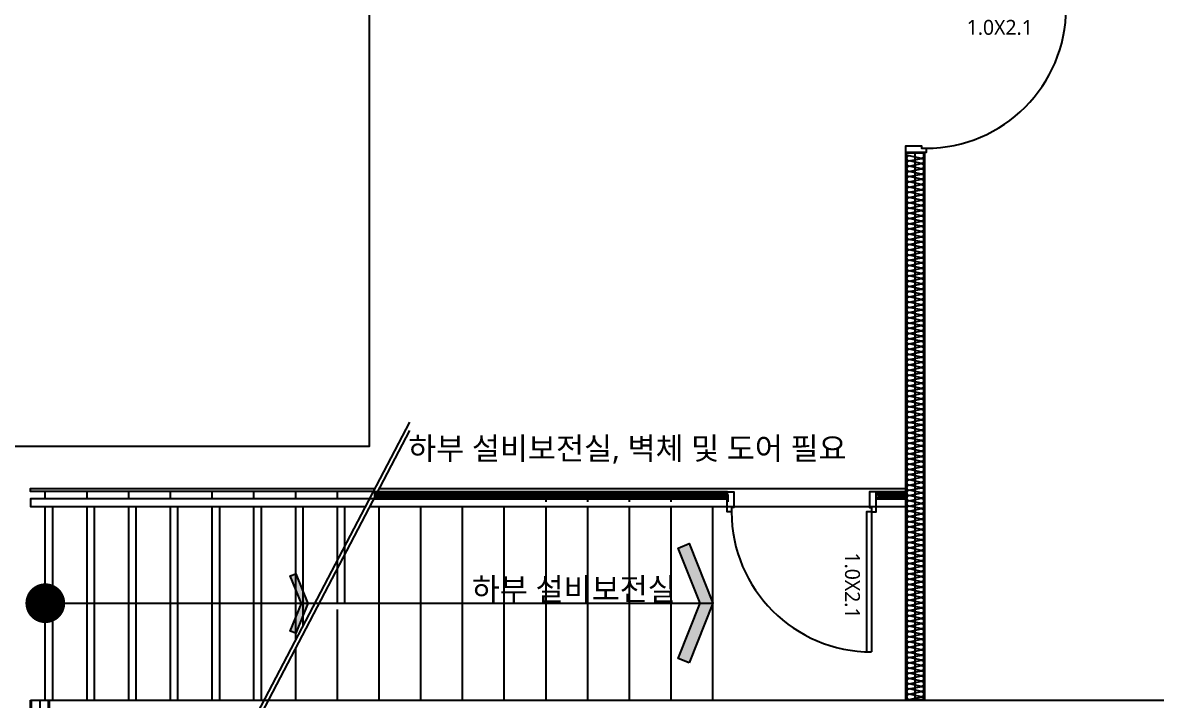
# Model space of a CAD drawing. Header units: millimetres. Extents: x 9 to 147, y 4 to 115.
# Drawn here: x 85.15 to 92.76, y 56.32 to 60.87 of the extents above; entities that cross this region are included whole.
import ezdxf
from ezdxf.enums import TextEntityAlignment as Align

# ---------------------------------------------------------------- set-up
doc = ezdxf.new("R2010")
doc.units = ezdxf.units.MM
doc.header["$LTSCALE"] = 200
doc.linetypes.add('XR-PLAN$0$CEN-GAUN', pattern=[32.2, 30, -1, 0.2, -1])
doc.layers.get('DEFPOINTS').update_dxf_attribs({"color": 137})
for name, color, linetype in [('SYM', 252, 'Continuous'), ('XR-PLAN$0$AA-SSXM-STRS', 252, 'Continuous'), ('XR-PLAN$0$AA-SSXS-NONO', 252, 'Continuous'), ('XR-PLAN$0$AS-CORE-SSXM', 252, 'Continuous'), ('XR-PLAN$0$CEN', 252, 'XR-PLAN$0$CEN-GAUN'), ('XR-PLAN$0$DOOR', 252, 'Continuous'), ('XR-PLAN$0$DOOR-OPEN', 252, 'Continuous'), ('XR-PLAN$0$ELE-4', 252, 'Continuous'), ('XR-PLAN$0$ELE-6', 252, 'Continuous'), ('XR-PLAN$0$ELE-7', 252, 'Continuous'), ('XR-PLAN$0$HAT-INS', 252, 'Continuous'), ('XR-PLAN$0$Panel', 252, 'Continuous')]:
    doc.layers.add(name, color=color, linetype=linetype)
doc.layers.add('XR-PLAN$0$TXT-1', color=137, linetype='Continuous', plot=False)
doc.styles.add('XR-PLAN$0$스타일1', font='MALGUN_0.TTF')

# ---------------------------------------------------------------- blocks, each defined once
blk = doc.blocks.new('arrowx')
at = {"layer": 'SYM'}
blk.add_lwpolyline([(-0.2, -0.5), (-0.2928, -0.4629), (-0.1077, 0), (-0.2928, 0.4629), (-0.2, 0.5), (0, 0)], close=True, dxfattribs=at)
for points in [[(-0.2, 0.5), (-0.2928, 0.4629), (0, 0), (-0.1077, 0)], [(0, 0), (-0.1077, 0), (-0.2, -0.5), (-0.2928, -0.4629)]]:
    blk.add_solid(points, dxfattribs=at)
blk = doc.blocks.new('*U106')
at = {"layer": 'XR-PLAN$0$HAT-INS'}
for points in [[(-8821.975315, 0, -0.4142135624), (-8836.975315, 15), (-8821.975315, 85, 1), (-8851.975315, 85), (-8836.975315, 15, -0.4142135624), (-8851.975315, 0, 0.4142135624)], [(-8791.975315, 0, -0.4142135624), (-8806.975315, 15), (-8791.975315, 85, 1), (-8821.975315, 85), (-8806.975315, 15, -0.4142135624), (-8821.975315, 0, 0.4142135624)], [(-8761.975315, 0, -0.4142135624), (-8776.975315, 15), (-8761.975315, 85, 1), (-8791.975315, 85), (-8776.975315, 15, -0.4142135624), (-8791.975315, 0, 0.4142135624)], [(-8731.975315, 0, -0.4142135624), (-8746.975315, 15), (-8731.975315, 85, 1), (-8761.975315, 85), (-8746.975315, 15, -0.4142135624), (-8761.975315, 0, 0.4142135624)], [(-8701.975315, 0, -0.4142135624), (-8716.975315, 15), (-8701.975315, 85, 1), (-8731.975315, 85), (-8716.975315, 15, -0.4142135624), (-8731.975315, 0, 0.4142135624)], [(-8671.975315, 0, -0.4142135624), (-8686.975315, 15), (-8671.975315, 85, 1), (-8701.975315, 85), (-8686.975315, 15, -0.4142135624), (-8701.975315, 0, 0.4142135624)], [(-8641.975315, 0, -0.4142135624), (-8656.975315, 15), (-8641.975315, 85, 1), (-8671.975315, 85), (-8656.975315, 15, -0.4142135624), (-8671.975315, 0, 0.4142135624)], [(-8611.975315, 0, -0.4142135624), (-8626.975315, 15), (-8611.975315, 85, 1), (-8641.975315, 85), (-8626.975315, 15, -0.4142135624), (-8641.975315, 0, 0.4142135624)], [(-8581.975315, 0, -0.4142135624), (-8596.975315, 15), (-8581.975315, 85, 1), (-8611.975315, 85), (-8596.975315, 15, -0.4142135624), (-8611.975315, 0, 0.4142135624)], [(-8551.975315, 0, -0.4142135624), (-8566.975315, 15), (-8551.975315, 85, 1), (-8581.975315, 85), (-8566.975315, 15, -0.4142135624), (-8581.975315, 0, 0.4142135624)], [(-8521.975315, 0, -0.4142135624), (-8536.975315, 15), (-8521.975315, 85, 1), (-8551.975315, 85), (-8536.975315, 15, -0.4142135624), (-8551.975315, 0, 0.4142135624)], [(-8491.975315, 0, -0.4142135624), (-8506.975315, 15), (-8491.975315, 85, 1), (-8521.975315, 85), (-8506.975315, 15, -0.4142135624), (-8521.975315, 0, 0.4142135624)], [(-8461.975315, 0, -0.4142135624), (-8476.975315, 15), (-8461.975315, 85, 1), (-8491.975315, 85), (-8476.975315, 15, -0.4142135624), (-8491.975315, 0, 0.4142135624)], [(-8431.975315, 0, -0.4142135624), (-8446.975315, 15), (-8431.975315, 85, 1), (-8461.975315, 85), (-8446.975315, 15, -0.4142135624), (-8461.975315, 0, 0.4142135624)], [(-8401.975315, 0, -0.4142135624), (-8416.975315, 15), (-8401.975315, 85, 1), (-8431.975315, 85), (-8416.975315, 15, -0.4142135624), (-8431.975315, 0, 0.4142135624)], [(-8371.975315, 0, -0.4142135624), (-8386.975315, 15), (-8371.975315, 85, 1), (-8401.975315, 85), (-8386.975315, 15, -0.4142135624), (-8401.975315, 0, 0.4142135624)], [(-8341.975315, 0, -0.4142135624), (-8356.975315, 15), (-8341.975315, 85, 1), (-8371.975315, 85), (-8356.975315, 15, -0.4142135624), (-8371.975315, 0, 0.4142135624)], [(-8311.975315, 0, -0.4142135624), (-8326.975315, 15), (-8311.975315, 85, 1), (-8341.975315, 85), (-8326.975315, 15, -0.4142135624), (-8341.975315, 0, 0.4142135624)], [(-8281.975315, 0, -0.4142135624), (-8296.975315, 15), (-8281.975315, 85, 1), (-8311.975315, 85), (-8296.975315, 15, -0.4142135624), (-8311.975315, 0, 0.4142135624)], [(-8251.975315, 0, -0.4142135624), (-8266.975315, 15), (-8251.975315, 85, 1), (-8281.975315, 85), (-8266.975315, 15, -0.4142135624), (-8281.975315, 0, 0.4142135624)], [(-8221.975315, 0, -0.4142135624), (-8236.975315, 15), (-8221.975315, 85, 1), (-8251.975315, 85), (-8236.975315, 15, -0.4142135624), (-8251.975315, 0, 0.4142135624)], [(-8191.975315, 0, -0.4142135624), (-8206.975315, 15), (-8191.975315, 85, 1), (-8221.975315, 85), (-8206.975315, 15, -0.4142135624), (-8221.975315, 0, 0.4142135624)], [(-8161.975315, 0, -0.4142135624), (-8176.975315, 15), (-8161.975315, 85, 1), (-8191.975315, 85), (-8176.975315, 15, -0.4142135624), (-8191.975315, 0, 0.4142135624)], [(-8131.975315, 0, -0.4142135624), (-8146.975315, 15), (-8131.975315, 85, 1), (-8161.975315, 85), (-8146.975315, 15, -0.4142135624), (-8161.975315, 0, 0.4142135624)], [(-8101.975315, 0, -0.4142135624), (-8116.975315, 15), (-8101.975315, 85, 1), (-8131.975315, 85), (-8116.975315, 15, -0.4142135624), (-8131.975315, 0, 0.4142135624)], [(-8071.975315, 0, -0.4142135624), (-8086.975315, 15), (-8071.975315, 85, 1), (-8101.975315, 85), (-8086.975315, 15, -0.4142135624), (-8101.975315, 0, 0.4142135624)], [(-8041.975315, 0, -0.4142135624), (-8056.975315, 15), (-8041.975315, 85, 1), (-8071.975315, 85), (-8056.975315, 15, -0.4142135624), (-8071.975315, 0, 0.4142135624)], [(-8011.975315, 0, -0.4142135624), (-8026.975315, 15), (-8011.975315, 85, 1), (-8041.975315, 85), (-8026.975315, 15, -0.4142135624), (-8041.975315, 0, 0.4142135624)], [(-7981.975315, 0, -0.4142135624), (-7996.975315, 15), (-7981.975315, 85, 1), (-8011.975315, 85), (-7996.975315, 15, -0.4142135624), (-8011.975315, 0, 0.4142135624)], [(-7951.975315, 0, -0.4142135624), (-7966.975315, 15), (-7951.975315, 85, 1), (-7981.975315, 85), (-7966.975315, 15, -0.4142135624), (-7981.975315, 0, 0.4142135624)], [(-7921.975315, 0, -0.4142135624), (-7936.975315, 15), (-7921.975315, 85, 1), (-7951.975315, 85), (-7936.975315, 15, -0.4142135624), (-7951.975315, 0, 0.4142135624)], [(-7891.975315, 0, -0.4142135624), (-7906.975315, 15), (-7891.975315, 85, 1), (-7921.975315, 85), (-7906.975315, 15, -0.4142135624), (-7921.975315, 0, 0.4142135624)], [(-7861.975315, 0, -0.4142135624), (-7876.975315, 15), (-7861.975315, 85, 1), (-7891.975315, 85), (-7876.975315, 15, -0.4142135624), (-7891.975315, 0, 0.4142135624)], [(-7831.975315, 0, -0.4142135624), (-7846.975315, 15), (-7831.975315, 85, 1), (-7861.975315, 85), (-7846.975315, 15, -0.4142135624), (-7861.975315, 0, 0.4142135624)], [(-7801.975315, 0, -0.4142135624), (-7816.975315, 15), (-7801.975315, 85, 1), (-7831.975315, 85), (-7816.975315, 15, -0.4142135624), (-7831.975315, 0, 0.4142135624)], [(-7771.975315, 0, -0.4142135624), (-7786.975315, 15), (-7771.975315, 85, 1), (-7801.975315, 85), (-7786.975315, 15, -0.4142135624), (-7801.975315, 0, 0.4142135624)], [(-7741.975315, 0, -0.4142135624), (-7756.975315, 15), (-7741.975315, 85, 1), (-7771.975315, 85), (-7756.975315, 15, -0.4142135624), (-7771.975315, 0, 0.4142135624)], [(-7711.975315, 0, -0.4142135624), (-7726.975315, 15), (-7711.975315, 85, 1), (-7741.975315, 85), (-7726.975315, 15, -0.4142135624), (-7741.975315, 0, 0.4142135624)], [(-7681.975315, 0, -0.4142135624), (-7696.975315, 15), (-7681.975315, 85, 1), (-7711.975315, 85), (-7696.975315, 15, -0.4142135624), (-7711.975315, 0, 0.4142135624)], [(-7651.975315, 0, -0.4142135624), (-7666.975315, 15), (-7651.975315, 85, 1), (-7681.975315, 85), (-7666.975315, 15, -0.4142135624), (-7681.975315, 0, 0.4142135624)], [(-7621.975315, 0, -0.4142135624), (-7636.975315, 15), (-7621.975315, 85, 1), (-7651.975315, 85), (-7636.975315, 15, -0.4142135624), (-7651.975315, 0, 0.4142135624)], [(-7591.975315, 0, -0.4142135624), (-7606.975315, 15), (-7591.975315, 85, 1), (-7621.975315, 85), (-7606.975315, 15, -0.4142135624), (-7621.975315, 0, 0.4142135624)], [(-7561.975315, 0, -0.4142135624), (-7576.975315, 15), (-7561.975315, 85, 1), (-7591.975315, 85), (-7576.975315, 15, -0.4142135624), (-7591.975315, 0, 0.4142135624)], [(-7531.975315, 0, -0.4142135624), (-7546.975315, 15), (-7531.975315, 85, 1), (-7561.975315, 85), (-7546.975315, 15, -0.4142135624), (-7561.975315, 0, 0.4142135624)], [(-7501.975315, 0, -0.4142135624), (-7516.975315, 15), (-7501.975315, 85, 1), (-7531.975315, 85), (-7516.975315, 15, -0.4142135624), (-7531.975315, 0, 0.4142135624)], [(-7471.975315, 0, -0.4142135624), (-7486.975315, 15), (-7471.975315, 85, 1), (-7501.975315, 85), (-7486.975315, 15, -0.4142135624), (-7501.975315, 0, 0.4142135624)], [(-7441.975315, 0, -0.4142135624), (-7456.975315, 15), (-7441.975315, 85, 1), (-7471.975315, 85), (-7456.975315, 15, -0.4142135624), (-7471.975315, 0, 0.4142135624)], [(-7411.975315, 0, -0.4142135624), (-7426.975315, 15), (-7411.975315, 85, 1), (-7441.975315, 85), (-7426.975315, 15, -0.4142135624), (-7441.975315, 0, 0.4142135624)], [(-7381.975315, 0, -0.4142135624), (-7396.975315, 15), (-7381.975315, 85, 1), (-7411.975315, 85), (-7396.975315, 15, -0.4142135624), (-7411.975315, 0, 0.4142135624)], [(-7351.975315, 0, -0.4142135624), (-7366.975315, 15), (-7351.975315, 85, 1), (-7381.975315, 85), (-7366.975315, 15, -0.4142135624), (-7381.975315, 0, 0.4142135624)], [(-7321.975315, 0, -0.4142135624), (-7336.975315, 15), (-7321.975315, 85, 1), (-7351.975315, 85), (-7336.975315, 15, -0.4142135624), (-7351.975315, 0, 0.4142135624)], [(-7291.975315, 0, -0.4142135624), (-7306.975315, 15), (-7291.975315, 85, 1), (-7321.975315, 85), (-7306.975315, 15, -0.4142135624), (-7321.975315, 0, 0.4142135624)], [(-7261.975315, 0, -0.4142135624), (-7276.975315, 15), (-7261.975315, 85, 1), (-7291.975315, 85), (-7276.975315, 15, -0.4142135624), (-7291.975315, 0, 0.4142135624)], [(-7231.975315, 0, -0.4142135624), (-7246.975315, 15), (-7231.975315, 85, 1), (-7261.975315, 85), (-7246.975315, 15, -0.4142135624), (-7261.975315, 0, 0.4142135624)], [(-7201.975315, 0, -0.4142135624), (-7216.975315, 15), (-7201.975315, 85, 1), (-7231.975315, 85), (-7216.975315, 15, -0.4142135624), (-7231.975315, 0, 0.4142135624)], [(-7171.975315, 0, -0.4142135624), (-7186.975315, 15), (-7171.975315, 85, 1), (-7201.975315, 85), (-7186.975315, 15, -0.4142135624), (-7201.975315, 0, 0.4142135624)], [(-7141.975315, 0, -0.4142135624), (-7156.975315, 15), (-7141.975315, 85, 1), (-7171.975315, 85), (-7156.975315, 15, -0.4142135624), (-7171.975315, 0, 0.4142135624)], [(-7111.975315, 0, -0.4142135624), (-7126.975315, 15), (-7111.975315, 85, 1), (-7141.975315, 85), (-7126.975315, 15, -0.4142135624), (-7141.975315, 0, 0.4142135624)], [(-7081.975315, 0, -0.4142135624), (-7096.975315, 15), (-7081.975315, 85, 1), (-7111.975315, 85), (-7096.975315, 15, -0.4142135624), (-7111.975315, 0, 0.4142135624)], [(-7051.975315, 0, -0.4142135624), (-7066.975315, 15), (-7051.975315, 85, 1), (-7081.975315, 85), (-7066.975315, 15, -0.4142135624), (-7081.975315, 0, 0.4142135624)], [(-7021.975315, 0, -0.4142135624), (-7036.975315, 15), (-7021.975315, 85, 1), (-7051.975315, 85), (-7036.975315, 15, -0.4142135624), (-7051.975315, 0, 0.4142135624)], [(-6991.975315, 0, -0.4142135624), (-7006.975315, 15), (-6991.975315, 85, 1), (-7021.975315, 85), (-7006.975315, 15, -0.4142135624), (-7021.975315, 0, 0.4142135624)], [(-6961.975315, 0, -0.4142135624), (-6976.975315, 15), (-6961.975315, 85, 1), (-6991.975315, 85), (-6976.975315, 15, -0.4142135624), (-6991.975315, 0, 0.4142135624)], [(-6931.975315, 0, -0.4142135624), (-6946.975315, 15), (-6931.975315, 85, 1), (-6961.975315, 85), (-6946.975315, 15, -0.4142135624), (-6961.975315, 0, 0.4142135624)], [(-6901.975315, 0, -0.4142135624), (-6916.975315, 15), (-6901.975315, 85, 1), (-6931.975315, 85), (-6916.975315, 15, -0.4142135624), (-6931.975315, 0, 0.4142135624)], [(-6871.975315, 0, -0.4142135624), (-6886.975315, 15), (-6871.975315, 85, 1), (-6901.975315, 85), (-6886.975315, 15, -0.4142135624), (-6901.975315, 0, 0.4142135624)], [(-6841.975315, 0, -0.4142135624), (-6856.975315, 15), (-6841.975315, 85, 1), (-6871.975315, 85), (-6856.975315, 15, -0.4142135624), (-6871.975315, 0, 0.4142135624)], [(-6811.975315, 0, -0.4142135624), (-6826.975315, 15), (-6811.975315, 85, 1), (-6841.975315, 85), (-6826.975315, 15, -0.4142135624), (-6841.975315, 0, 0.4142135624)], [(-6781.975315, 0, -0.4142135624), (-6796.975315, 15), (-6781.975315, 85, 1), (-6811.975315, 85), (-6796.975315, 15, -0.4142135624), (-6811.975315, 0, 0.4142135624)], [(-6751.975315, 0, -0.4142135624), (-6766.975315, 15), (-6751.975315, 85, 1), (-6781.975315, 85), (-6766.975315, 15, -0.4142135624), (-6781.975315, 0, 0.4142135624)], [(-6721.975315, 0, -0.4142135624), (-6736.975315, 15), (-6721.975315, 85, 1), (-6751.975315, 85), (-6736.975315, 15, -0.4142135624), (-6751.975315, 0, 0.4142135624)], [(-6691.975315, 0, -0.4142135624), (-6706.975315, 15), (-6691.975315, 85, 1), (-6721.975315, 85), (-6706.975315, 15, -0.4142135624), (-6721.975315, 0, 0.4142135624)], [(-6661.975315, 0, -0.4142135624), (-6676.975315, 15), (-6661.975315, 85, 1), (-6691.975315, 85), (-6676.975315, 15, -0.4142135624), (-6691.975315, 0, 0.4142135624)], [(-6631.975315, 0, -0.4142135624), (-6646.975315, 15), (-6631.975315, 85, 1), (-6661.975315, 85), (-6646.975315, 15, -0.4142135624), (-6661.975315, 0, 0.4142135624)], [(-6601.975315, 0, -0.4142135624), (-6616.975315, 15), (-6601.975315, 85, 1), (-6631.975315, 85), (-6616.975315, 15, -0.4142135624), (-6631.975315, 0, 0.4142135624)], [(-6571.975315, 0, -0.4142135624), (-6586.975315, 15), (-6571.975315, 85, 1), (-6601.975315, 85), (-6586.975315, 15, -0.4142135624), (-6601.975315, 0, 0.4142135624)], [(-6541.975315, 0, -0.4142135624), (-6556.975315, 15), (-6541.975315, 85, 1), (-6571.975315, 85), (-6556.975315, 15, -0.4142135624), (-6571.975315, 0, 0.4142135624)], [(-6511.975315, 0, -0.4142135624), (-6526.975315, 15), (-6511.975315, 85, 1), (-6541.975315, 85), (-6526.975315, 15, -0.4142135624), (-6541.975315, 0, 0.4142135624)], [(-6481.975315, 0, -0.4142135624), (-6496.975315, 15), (-6481.975315, 85, 1), (-6511.975315, 85), (-6496.975315, 15, -0.4142135624), (-6511.975315, 0, 0.4142135624)], [(-6451.975315, 0, -0.4142135624), (-6466.975315, 15), (-6451.975315, 85, 1), (-6481.975315, 85), (-6466.975315, 15, -0.4142135624), (-6481.975315, 0, 0.4142135624)], [(-6421.975315, 0, -0.4142135624), (-6436.975315, 15), (-6421.975315, 85, 1), (-6451.975315, 85), (-6436.975315, 15, -0.4142135624), (-6451.975315, 0, 0.4142135624)], [(-6391.975315, 0, -0.4142135624), (-6406.975315, 15), (-6391.975315, 85, 1), (-6421.975315, 85), (-6406.975315, 15, -0.4142135624), (-6421.975315, 0, 0.4142135624)], [(-6361.975315, 0, -0.4142135624), (-6376.975315, 15), (-6361.975315, 85, 1), (-6391.975315, 85), (-6376.975315, 15, -0.4142135624), (-6391.975315, 0, 0.4142135624)], [(-6331.975315, 0, -0.4142135624), (-6346.975315, 15), (-6331.975315, 85, 1), (-6361.975315, 85), (-6346.975315, 15, -0.4142135624), (-6361.975315, 0, 0.4142135624)], [(-6301.975315, 0, -0.4142135624), (-6316.975315, 15), (-6301.975315, 85, 1), (-6331.975315, 85), (-6316.975315, 15, -0.4142135624), (-6331.975315, 0, 0.4142135624)], [(-6271.975315, 0, -0.4142135624), (-6286.975315, 15), (-6271.975315, 85, 1), (-6301.975315, 85), (-6286.975315, 15, -0.4142135624), (-6301.975315, 0, 0.4142135624)], [(-6241.975315, 0, -0.4142135624), (-6256.975315, 15), (-6241.975315, 85, 1), (-6271.975315, 85), (-6256.975315, 15, -0.4142135624), (-6271.975315, 0, 0.4142135624)], [(-6211.975315, 0, -0.4142135624), (-6226.975315, 15), (-6211.975315, 85, 1), (-6241.975315, 85), (-6226.975315, 15, -0.4142135624), (-6241.975315, 0, 0.4142135624)], [(-6181.975315, 0, -0.4142135624), (-6196.975315, 15), (-6181.975315, 85, 1), (-6211.975315, 85), (-6196.975315, 15, -0.4142135624), (-6211.975315, 0, 0.4142135624)], [(-6151.975315, 0, -0.4142135624), (-6166.975315, 15), (-6151.975315, 85, 1), (-6181.975315, 85), (-6166.975315, 15, -0.4142135624), (-6181.975315, 0, 0.4142135624)], [(-6121.975315, 0, -0.4142135624), (-6136.975315, 15), (-6121.975315, 85, 1), (-6151.975315, 85), (-6136.975315, 15, -0.4142135624), (-6151.975315, 0, 0.4142135624)], [(-6091.975315, 0, -0.4142135624), (-6106.975315, 15), (-6091.975315, 85, 1), (-6121.975315, 85), (-6106.975315, 15, -0.4142135624), (-6121.975315, 0, 0.4142135624)], [(-6061.975315, 0, -0.4142135624), (-6076.975315, 15), (-6061.975315, 85, 1), (-6091.975315, 85), (-6076.975315, 15, -0.4142135624), (-6091.975315, 0, 0.4142135624)], [(-6031.975315, 0, -0.4142135624), (-6046.975315, 15), (-6031.975315, 85, 1), (-6061.975315, 85), (-6046.975315, 15, -0.4142135624), (-6061.975315, 0, 0.4142135624)], [(-6001.975315, 0, -0.4142135624), (-6016.975315, 15), (-6001.975315, 85, 1), (-6031.975315, 85), (-6016.975315, 15, -0.4142135624), (-6031.975315, 0, 0.4142135624)], [(-5971.975315, 0, -0.4142135624), (-5986.975315, 15), (-5971.975315, 85, 1), (-6001.975315, 85), (-5986.975315, 15, -0.4142135624), (-6001.975315, 0, 0.4142135624)], [(-5941.975315, 0, -0.4142135624), (-5956.975315, 15), (-5941.975315, 85, 1), (-5971.975315, 85), (-5956.975315, 15, -0.4142135624), (-5971.975315, 0, 0.4142135624)], [(-5911.975315, 0, -0.4142135624), (-5926.975315, 15), (-5911.975315, 85, 1), (-5941.975315, 85), (-5926.975315, 15, -0.4142135624), (-5941.975315, 0, 0.4142135624)], [(-5881.975315, 0, -0.4142135624), (-5896.975315, 15), (-5881.975315, 85, 1), (-5911.975315, 85), (-5896.975315, 15, -0.4142135624), (-5911.975315, 0, 0.4142135624)], [(-5851.975315, 0, -0.4142135624), (-5866.975315, 15), (-5851.975315, 85, 1), (-5881.975315, 85), (-5866.975315, 15, -0.4142135624), (-5881.975315, 0, 0.4142135624)], [(-5821.975315, 0, -0.4142135624), (-5836.975315, 15), (-5821.975315, 85, 1), (-5851.975315, 85), (-5836.975315, 15, -0.4142135624), (-5851.975315, 0, 0.4142135624)], [(-5791.975315, 0, -0.4142135624), (-5806.975315, 15), (-5791.975315, 85, 1), (-5821.975315, 85), (-5806.975315, 15, -0.4142135624), (-5821.975315, 0, 0.4142135624)], [(-5761.975315, 0, -0.4142135624), (-5776.975315, 15), (-5761.975315, 85, 1), (-5791.975315, 85), (-5776.975315, 15, -0.4142135624), (-5791.975315, 0, 0.4142135624)], [(-5731.975315, 0, -0.4142135624), (-5746.975315, 15), (-5731.975315, 85, 1), (-5761.975315, 85), (-5746.975315, 15, -0.4142135624), (-5761.975315, 0, 0.4142135624)]]:
    blk.add_lwpolyline(points, format="xyb", dxfattribs=at)
blk = doc.blocks.new('*U134')
at = {"layer": 'XR-PLAN$0$HAT-INS'}
for points in [[(-15394, 0, -0.414214), (-15409, 15), (-15394, 85, 1), (-15424, 85), (-15409, 15, -0.414214), (-15424, 0, 0.414214)], [(-15364, 0, -0.414214), (-15379, 15), (-15364, 85, 1), (-15394, 85), (-15379, 15, -0.414214), (-15394, 0, 0.414214)], [(-15334, 0, -0.414214), (-15349, 15), (-15334, 85, 1), (-15364, 85), (-15349, 15, -0.414214), (-15364, 0, 0.414214)], [(-15304, 0, -0.414214), (-15319, 15), (-15304, 85, 1), (-15334, 85), (-15319, 15, -0.414214), (-15334, 0, 0.414214)], [(-15274, 0, -0.414214), (-15289, 15), (-15274, 85, 1), (-15304, 85), (-15289, 15, -0.414214), (-15304, 0, 0.414214)], [(-15244, 0, -0.414214), (-15259, 15), (-15244, 85, 1), (-15274, 85), (-15259, 15, -0.414214), (-15274, 0, 0.414214)], [(-15214, 0, -0.414214), (-15229, 15), (-15214, 85, 1), (-15244, 85), (-15229, 15, -0.414214), (-15244, 0, 0.414214)], [(-15184, 0, -0.414214), (-15199, 15), (-15184, 85, 1), (-15214, 85), (-15199, 15, -0.414214), (-15214, 0, 0.414214)], [(-15154, 0, -0.414214), (-15169, 15), (-15154, 85, 1), (-15184, 85), (-15169, 15, -0.414214), (-15184, 0, 0.414214)], [(-15124, 0, -0.414214), (-15139, 15), (-15124, 85, 1), (-15154, 85), (-15139, 15, -0.414214), (-15154, 0, 0.414214)], [(-15094, 0, -0.414214), (-15109, 15), (-15094, 85, 1), (-15124, 85), (-15109, 15, -0.414214), (-15124, 0, 0.414214)], [(-15064, 0, -0.414214), (-15079, 15), (-15064, 85, 1), (-15094, 85), (-15079, 15, -0.414214), (-15094, 0, 0.414214)], [(-15034, 0, -0.414214), (-15049, 15), (-15034, 85, 1), (-15064, 85), (-15049, 15, -0.414214), (-15064, 0, 0.414214)], [(-15004, 0, -0.414214), (-15019, 15), (-15004, 85, 1), (-15034, 85), (-15019, 15, -0.414214), (-15034, 0, 0.414214)], [(-14974, 0, -0.414214), (-14989, 15), (-14974, 85, 1), (-15004, 85), (-14989, 15, -0.414214), (-15004, 0, 0.414214)], [(-14944, 0, -0.414214), (-14959, 15), (-14944, 85, 1), (-14974, 85), (-14959, 15, -0.414214), (-14974, 0, 0.414214)], [(-14914, 0, -0.414214), (-14929, 15), (-14914, 85, 1), (-14944, 85), (-14929, 15, -0.414214), (-14944, 0, 0.414214)], [(-14884, 0, -0.414214), (-14899, 15), (-14884, 85, 1), (-14914, 85), (-14899, 15, -0.414214), (-14914, 0, 0.414214)], [(-14854, 0, -0.414214), (-14869, 15), (-14854, 85, 1), (-14884, 85), (-14869, 15, -0.414214), (-14884, 0, 0.414214)], [(-14824, 0, -0.414214), (-14839, 15), (-14824, 85, 1), (-14854, 85), (-14839, 15, -0.414214), (-14854, 0, 0.414214)], [(-14794, 0, -0.414214), (-14809, 15), (-14794, 85, 1), (-14824, 85), (-14809, 15, -0.414214), (-14824, 0, 0.414214)], [(-14764, 0, -0.414214), (-14779, 15), (-14764, 85, 1), (-14794, 85), (-14779, 15, -0.414214), (-14794, 0, 0.414214)], [(-14734, 0, -0.414214), (-14749, 15), (-14734, 85, 1), (-14764, 85), (-14749, 15, -0.414214), (-14764, 0, 0.414214)], [(-14704, 0, -0.414214), (-14719, 15), (-14704, 85, 1), (-14734, 85), (-14719, 15, -0.414214), (-14734, 0, 0.414214)], [(-14674, 0, -0.414214), (-14689, 15), (-14674, 85, 1), (-14704, 85), (-14689, 15, -0.414214), (-14704, 0, 0.414214)], [(-14644, 0, -0.414214), (-14659, 15), (-14644, 85, 1), (-14674, 85), (-14659, 15, -0.414214), (-14674, 0, 0.414214)], [(-14614, 0, -0.414214), (-14629, 15), (-14614, 85, 1), (-14644, 85), (-14629, 15, -0.414214), (-14644, 0, 0.414214)], [(-14584, 0, -0.414214), (-14599, 15), (-14584, 85, 1), (-14614, 85), (-14599, 15, -0.414214), (-14614, 0, 0.414214)], [(-14554, 0, -0.414214), (-14569, 15), (-14554, 85, 1), (-14584, 85), (-14569, 15, -0.414214), (-14584, 0, 0.414214)], [(-14524, 0, -0.414214), (-14539, 15), (-14524, 85, 1), (-14554, 85), (-14539, 15, -0.414214), (-14554, 0, 0.414214)], [(-14494, 0, -0.414214), (-14509, 15), (-14494, 85, 1), (-14524, 85), (-14509, 15, -0.414214), (-14524, 0, 0.414214)], [(-14464, 0, -0.414214), (-14479, 15), (-14464, 85, 1), (-14494, 85), (-14479, 15, -0.414214), (-14494, 0, 0.414214)], [(-14434, 0, -0.414214), (-14449, 15), (-14434, 85, 1), (-14464, 85), (-14449, 15, -0.414214), (-14464, 0, 0.414214)], [(-14404, 0, -0.414214), (-14419, 15), (-14404, 85, 1), (-14434, 85), (-14419, 15, -0.414214), (-14434, 0, 0.414214)], [(-14374, 0, -0.414214), (-14389, 15), (-14374, 85, 1), (-14404, 85), (-14389, 15, -0.414214), (-14404, 0, 0.414214)], [(-14344, 0, -0.414214), (-14359, 15), (-14344, 85, 1), (-14374, 85), (-14359, 15, -0.414214), (-14374, 0, 0.414214)], [(-14314, 0, -0.414214), (-14329, 15), (-14314, 85, 1), (-14344, 85), (-14329, 15, -0.414214), (-14344, 0, 0.414214)], [(-14284, 0, -0.414214), (-14299, 15), (-14284, 85, 1), (-14314, 85), (-14299, 15, -0.414214), (-14314, 0, 0.414214)], [(-14254, 0, -0.414214), (-14269, 15), (-14254, 85, 1), (-14284, 85), (-14269, 15, -0.414214), (-14284, 0, 0.414214)], [(-14224, 0, -0.414214), (-14239, 15), (-14224, 85, 1), (-14254, 85), (-14239, 15, -0.414214), (-14254, 0, 0.414214)], [(-14194, 0, -0.414214), (-14209, 15), (-14194, 85, 1), (-14224, 85), (-14209, 15, -0.414214), (-14224, 0, 0.414214)], [(-14164, 0, -0.414214), (-14179, 15), (-14164, 85, 1), (-14194, 85), (-14179, 15, -0.414214), (-14194, 0, 0.414214)], [(-14134, 0, -0.414214), (-14149, 15), (-14134, 85, 1), (-14164, 85), (-14149, 15, -0.414214), (-14164, 0, 0.414214)], [(-14104, 0, -0.414214), (-14119, 15), (-14104, 85, 1), (-14134, 85), (-14119, 15, -0.414214), (-14134, 0, 0.414214)], [(-14074, 0, -0.414214), (-14089, 15), (-14074, 85, 1), (-14104, 85), (-14089, 15, -0.414214), (-14104, 0, 0.414214)], [(-14044, 0, -0.414214), (-14059, 15), (-14044, 85, 1), (-14074, 85), (-14059, 15, -0.414214), (-14074, 0, 0.414214)], [(-14014, 0, -0.414214), (-14029, 15), (-14014, 85, 1), (-14044, 85), (-14029, 15, -0.414214), (-14044, 0, 0.414214)], [(-13984, 0, -0.414214), (-13999, 15), (-13984, 85, 1), (-14014, 85), (-13999, 15, -0.414214), (-14014, 0, 0.414214)], [(-13954, 0, -0.414214), (-13969, 15), (-13954, 85, 1), (-13984, 85), (-13969, 15, -0.414214), (-13984, 0, 0.414214)], [(-13924, 0, -0.414214), (-13939, 15), (-13924, 85, 1), (-13954, 85), (-13939, 15, -0.414214), (-13954, 0, 0.414214)], [(-13894, 0, -0.414214), (-13909, 15), (-13894, 85, 1), (-13924, 85), (-13909, 15, -0.414214), (-13924, 0, 0.414214)], [(-13864, 0, -0.414214), (-13879, 15), (-13864, 85, 1), (-13894, 85), (-13879, 15, -0.414214), (-13894, 0, 0.414214)], [(-13834, 0, -0.414214), (-13849, 15), (-13834, 85, 1), (-13864, 85), (-13849, 15, -0.414214), (-13864, 0, 0.414214)], [(-13804, 0, -0.414214), (-13819, 15), (-13804, 85, 1), (-13834, 85), (-13819, 15, -0.414214), (-13834, 0, 0.414214)], [(-13774, 0, -0.414214), (-13789, 15), (-13774, 85, 1), (-13804, 85), (-13789, 15, -0.414214), (-13804, 0, 0.414214)], [(-13744, 0, -0.414214), (-13759, 15), (-13744, 85, 1), (-13774, 85), (-13759, 15, -0.414214), (-13774, 0, 0.414214)], [(-13714, 0, -0.414214), (-13729, 15), (-13714, 85, 1), (-13744, 85), (-13729, 15, -0.414214), (-13744, 0, 0.414214)], [(-13684, 0, -0.414214), (-13699, 15), (-13684, 85, 1), (-13714, 85), (-13699, 15, -0.414214), (-13714, 0, 0.414214)], [(-13654, 0, -0.414214), (-13669, 15), (-13654, 85, 1), (-13684, 85), (-13669, 15, -0.414214), (-13684, 0, 0.414214)], [(-13624, 0, -0.414214), (-13639, 15), (-13624, 85, 1), (-13654, 85), (-13639, 15, -0.414214), (-13654, 0, 0.414214)], [(-13594, 0, -0.414214), (-13609, 15), (-13594, 85, 1), (-13624, 85), (-13609, 15, -0.414214), (-13624, 0, 0.414214)], [(-13564, 0, -0.414214), (-13579, 15), (-13564, 85, 1), (-13594, 85), (-13579, 15, -0.414214), (-13594, 0, 0.414214)], [(-13534, 0, -0.414214), (-13549, 15), (-13534, 85, 1), (-13564, 85), (-13549, 15, -0.414214), (-13564, 0, 0.414214)], [(-13504, 0, -0.414214), (-13519, 15), (-13504, 85, 1), (-13534, 85), (-13519, 15, -0.414214), (-13534, 0, 0.414214)], [(-13474, 0, -0.414214), (-13489, 15), (-13474, 85, 1), (-13504, 85), (-13489, 15, -0.414214), (-13504, 0, 0.414214)], [(-13444, 0, -0.414214), (-13459, 15), (-13444, 85, 1), (-13474, 85), (-13459, 15, -0.414214), (-13474, 0, 0.414214)], [(-13414, 0, -0.414214), (-13429, 15), (-13414, 85, 1), (-13444, 85), (-13429, 15, -0.414214), (-13444, 0, 0.414214)], [(-13384, 0, -0.414214), (-13399, 15), (-13384, 85, 1), (-13414, 85), (-13399, 15, -0.414214), (-13414, 0, 0.414214)], [(-13354, 0, -0.414214), (-13369, 15), (-13354, 85, 1), (-13384, 85), (-13369, 15, -0.414214), (-13384, 0, 0.414214)], [(-13324, 0, -0.414214), (-13339, 15), (-13324, 85, 1), (-13354, 85), (-13339, 15, -0.414214), (-13354, 0, 0.414214)], [(-13294, 0, -0.414214), (-13309, 15), (-13294, 85, 1), (-13324, 85), (-13309, 15, -0.414214), (-13324, 0, 0.414214)], [(-13264, 0, -0.414214), (-13279, 15), (-13264, 85, 1), (-13294, 85), (-13279, 15, -0.414214), (-13294, 0, 0.414214)], [(-13234, 0, -0.414214), (-13249, 15), (-13234, 85, 1), (-13264, 85), (-13249, 15, -0.414214), (-13264, 0, 0.414214)], [(-13204, 0, -0.414214), (-13219, 15), (-13204, 85, 1), (-13234, 85), (-13219, 15, -0.414214), (-13234, 0, 0.414214)], [(-13174, 0, -0.414214), (-13189, 15), (-13174, 85, 1), (-13204, 85), (-13189, 15, -0.414214), (-13204, 0, 0.414214)], [(-13144, 0, -0.414214), (-13159, 15), (-13144, 85, 1), (-13174, 85), (-13159, 15, -0.414214), (-13174, 0, 0.414214)], [(-13114, 0, -0.414214), (-13129, 15), (-13114, 85, 1), (-13144, 85), (-13129, 15, -0.414214), (-13144, 0, 0.414214)], [(-13084, 0, -0.414214), (-13099, 15), (-13084, 85, 1), (-13114, 85), (-13099, 15, -0.414214), (-13114, 0, 0.414214)], [(-13054, 0, -0.414214), (-13069, 15), (-13054, 85, 1), (-13084, 85), (-13069, 15, -0.414214), (-13084, 0, 0.414214)], [(-13024, 0, -0.414214), (-13039, 15), (-13024, 85, 1), (-13054, 85), (-13039, 15, -0.414214), (-13054, 0, 0.414214)], [(-12994, 0, -0.414214), (-13009, 15), (-12994, 85, 1), (-13024, 85), (-13009, 15, -0.414214), (-13024, 0, 0.414214)], [(-12964, 0, -0.414214), (-12979, 15), (-12964, 85, 1), (-12994, 85), (-12979, 15, -0.414214), (-12994, 0, 0.414214)], [(-12934, 0, -0.414214), (-12949, 15), (-12934, 85, 1), (-12964, 85), (-12949, 15, -0.414214), (-12964, 0, 0.414214)], [(-12904, 0, -0.414214), (-12919, 15), (-12904, 85, 1), (-12934, 85), (-12919, 15, -0.414214), (-12934, 0, 0.414214)], [(-12874, 0, -0.414214), (-12889, 15), (-12874, 85, 1), (-12904, 85), (-12889, 15, -0.414214), (-12904, 0, 0.414214)], [(-12844, 0, -0.414214), (-12859, 15), (-12844, 85, 1), (-12874, 85), (-12859, 15, -0.414214), (-12874, 0, 0.414214)], [(-12814, 0, -0.414214), (-12829, 15), (-12814, 85, 1), (-12844, 85), (-12829, 15, -0.414214), (-12844, 0, 0.414214)], [(-12784, 0, -0.414214), (-12799, 15), (-12784, 85, 1), (-12814, 85), (-12799, 15, -0.414214), (-12814, 0, 0.414214)], [(-12754, 0, -0.414214), (-12769, 15), (-12754, 85, 1), (-12784, 85), (-12769, 15, -0.414214), (-12784, 0, 0.414214)], [(-12724, 0, -0.414214), (-12739, 15), (-12724, 85, 1), (-12754, 85), (-12739, 15, -0.414214), (-12754, 0, 0.414214)], [(-12694, 0, -0.414214), (-12709, 15), (-12694, 85, 1), (-12724, 85), (-12709, 15, -0.414214), (-12724, 0, 0.414214)], [(-12664, 0, -0.414214), (-12679, 15), (-12664, 85, 1), (-12694, 85), (-12679, 15, -0.414214), (-12694, 0, 0.414214)], [(-12634, 0, -0.414214), (-12649, 15), (-12634, 85, 1), (-12664, 85), (-12649, 15, -0.414214), (-12664, 0, 0.414214)], [(-12604, 0, -0.414214), (-12619, 15), (-12604, 85, 1), (-12634, 85), (-12619, 15, -0.414214), (-12634, 0, 0.414214)], [(-12574, 0, -0.414214), (-12589, 15), (-12574, 85, 1), (-12604, 85), (-12589, 15, -0.414214), (-12604, 0, 0.414214)], [(-12544, 0, -0.414214), (-12559, 15), (-12544, 85, 1), (-12574, 85), (-12559, 15, -0.414214), (-12574, 0, 0.414214)], [(-12514, 0, -0.414214), (-12529, 15), (-12514, 85, 1), (-12544, 85), (-12529, 15, -0.414214), (-12544, 0, 0.414214)], [(-12484, 0, -0.414214), (-12499, 15), (-12484, 85, 1), (-12514, 85), (-12499, 15, -0.414214), (-12514, 0, 0.414214)], [(-12454, 0, -0.414214), (-12469, 15), (-12454, 85, 1), (-12484, 85), (-12469, 15, -0.414214), (-12484, 0, 0.414214)], [(-12424, 0, -0.414214), (-12439, 15), (-12424, 85, 1), (-12454, 85), (-12439, 15, -0.414214), (-12454, 0, 0.414214)], [(-12394, 0, -0.414214), (-12409, 15), (-12394, 85, 1), (-12424, 85), (-12409, 15, -0.414214), (-12424, 0, 0.414214)], [(-12364, 0, -0.414214), (-12379, 15), (-12364, 85, 1), (-12394, 85), (-12379, 15, -0.414214), (-12394, 0, 0.414214)], [(-12334, 0, -0.414214), (-12349, 15), (-12334, 85, 1), (-12364, 85), (-12349, 15, -0.414214), (-12364, 0, 0.414214)], [(-12304, 0, -0.414214), (-12319, 15), (-12304, 85, 1), (-12334, 85), (-12319, 15, -0.414214), (-12334, 0, 0.414214)], [(-12274, 0, -0.414214), (-12289, 15), (-12274, 85, 1), (-12304, 85), (-12289, 15, -0.414214), (-12304, 0, 0.414214)], [(-12244, 0, -0.414214), (-12259, 15), (-12244, 85, 1), (-12274, 85), (-12259, 15, -0.414214), (-12274, 0, 0.414214)], [(-12214, 0, -0.414214), (-12229, 15), (-12214, 85, 1), (-12244, 85), (-12229, 15, -0.414214), (-12244, 0, 0.414214)], [(-12184, 0, -0.414214), (-12199, 15), (-12184, 85, 1), (-12214, 85), (-12199, 15, -0.414214), (-12214, 0, 0.414214)], [(-12154, 0, -0.414214), (-12169, 15), (-12154, 85, 1), (-12184, 85), (-12169, 15, -0.414214), (-12184, 0, 0.414214)], [(-12124, 0, -0.414214), (-12139, 15), (-12124, 85, 1), (-12154, 85), (-12139, 15, -0.414214), (-12154, 0, 0.414214)], [(-12094, 0, -0.414214), (-12109, 15), (-12094, 85, 1), (-12124, 85), (-12109, 15, -0.414214), (-12124, 0, 0.414214)], [(-12064, 0, -0.414214), (-12079, 15), (-12064, 85, 1), (-12094, 85), (-12079, 15, -0.414214), (-12094, 0, 0.414214)], [(-12034, 0, -0.414214), (-12049, 15), (-12034, 85, 1), (-12064, 85), (-12049, 15, -0.414214), (-12064, 0, 0.414214)], [(-12004, 0, -0.414214), (-12019, 15), (-12004, 85, 1), (-12034, 85), (-12019, 15, -0.414214), (-12034, 0, 0.414214)], [(-11974, 0, -0.414214), (-11989, 15), (-11974, 85, 1), (-12004, 85), (-11989, 15, -0.414214), (-12004, 0, 0.414214)], [(-11944, 0, -0.414214), (-11959, 15), (-11944, 85, 1), (-11974, 85), (-11959, 15, -0.414214), (-11974, 0, 0.414214)], [(-11914, 0, -0.414214), (-11929, 15), (-11914, 85, 1), (-11944, 85), (-11929, 15, -0.414214), (-11944, 0, 0.414214)], [(-11884, 0, -0.414214), (-11899, 15), (-11884, 85, 1), (-11914, 85), (-11899, 15, -0.414214), (-11914, 0, 0.414214)], [(-11854, 0, -0.414214), (-11869, 15), (-11854, 85, 1), (-11884, 85), (-11869, 15, -0.414214), (-11884, 0, 0.414214)], [(-11824, 0, -0.414214), (-11839, 15), (-11824, 85, 1), (-11854, 85), (-11839, 15, -0.414214), (-11854, 0, 0.414214)], [(-11794, 0, -0.414214), (-11809, 15), (-11794, 85, 1), (-11824, 85), (-11809, 15, -0.414214), (-11824, 0, 0.414214)], [(-11764, 0, -0.414214), (-11779, 15), (-11764, 85, 1), (-11794, 85), (-11779, 15, -0.414214), (-11794, 0, 0.414214)], [(-11734, 0, -0.414214), (-11749, 15), (-11734, 85, 1), (-11764, 85), (-11749, 15, -0.414214), (-11764, 0, 0.414214)], [(-11704, 0, -0.414214), (-11719, 15), (-11704, 85, 1), (-11734, 85), (-11719, 15, -0.414214), (-11734, 0, 0.414214)], [(-11674, 0, -0.414214), (-11689, 15), (-11674, 85, 1), (-11704, 85), (-11689, 15, -0.414214), (-11704, 0, 0.414214)], [(-11644, 0, -0.414214), (-11659, 15), (-11644, 85, 1), (-11674, 85), (-11659, 15, -0.414214), (-11674, 0, 0.414214)], [(-11614, 0, -0.414214), (-11629, 15), (-11614, 85, 1), (-11644, 85), (-11629, 15, -0.414214), (-11644, 0, 0.414214)], [(-11584, 0, -0.414214), (-11599, 15), (-11584, 85, 1), (-11614, 85), (-11599, 15, -0.414214), (-11614, 0, 0.414214)], [(-11554, 0, -0.414214), (-11569, 15), (-11554, 85, 1), (-11584, 85), (-11569, 15, -0.414214), (-11584, 0, 0.414214)], [(-11524, 0, -0.414214), (-11539, 15), (-11524, 85, 1), (-11554, 85), (-11539, 15, -0.414214), (-11554, 0, 0.414214)], [(-11494, 0, -0.414214), (-11509, 15), (-11494, 85, 1), (-11524, 85), (-11509, 15, -0.414214), (-11524, 0, 0.414214)], [(-11464, 0, -0.414214), (-11479, 15), (-11464, 85, 1), (-11494, 85), (-11479, 15, -0.414214), (-11494, 0, 0.414214)], [(-11434, 0, -0.414214), (-11449, 15), (-11434, 85, 1), (-11464, 85), (-11449, 15, -0.414214), (-11464, 0, 0.414214)], [(-11404, 0, -0.414214), (-11419, 15), (-11404, 85, 1), (-11434, 85), (-11419, 15, -0.414214), (-11434, 0, 0.414214)], [(-11374, 0, -0.414214), (-11389, 15), (-11374, 85, 1), (-11404, 85), (-11389, 15, -0.414214), (-11404, 0, 0.414214)], [(-11344, 0, -0.414214), (-11359, 15), (-11344, 85, 1), (-11374, 85), (-11359, 15, -0.414214), (-11374, 0, 0.414214)], [(-11314, 0, -0.414214), (-11329, 15), (-11314, 85, 1), (-11344, 85), (-11329, 15, -0.414214), (-11344, 0, 0.414214)], [(-11284, 0, -0.414214), (-11299, 15), (-11284, 85, 1), (-11314, 85), (-11299, 15, -0.414214), (-11314, 0, 0.414214)], [(-11254, 0, -0.414214), (-11269, 15), (-11254, 85, 1), (-11284, 85), (-11269, 15, -0.414214), (-11284, 0, 0.414214)], [(-11224, 0, -0.414214), (-11239, 15), (-11224, 85, 1), (-11254, 85), (-11239, 15, -0.414214), (-11254, 0, 0.414214)], [(-11194, 0, -0.414214), (-11209, 15), (-11194, 85, 1), (-11224, 85), (-11209, 15, -0.414214), (-11224, 0, 0.414214)], [(-11164, 0, -0.414214), (-11179, 15), (-11164, 85, 1), (-11194, 85), (-11179, 15, -0.414214), (-11194, 0, 0.414214)], [(-11134, 0, -0.414214), (-11149, 15), (-11134, 85, 1), (-11164, 85), (-11149, 15, -0.414214), (-11164, 0, 0.414214)], [(-11104, 0, -0.414214), (-11119, 15), (-11104, 85, 1), (-11134, 85), (-11119, 15, -0.414214), (-11134, 0, 0.414214)], [(-11074, 0, -0.414214), (-11089, 15), (-11074, 85, 1), (-11104, 85), (-11089, 15, -0.414214), (-11104, 0, 0.414214)], [(-11044, 0, -0.414214), (-11059, 15), (-11044, 85, 1), (-11074, 85), (-11059, 15, -0.414214), (-11074, 0, 0.414214)], [(-11014, 0, -0.414214), (-11029, 15), (-11014, 85, 1), (-11044, 85), (-11029, 15, -0.414214), (-11044, 0, 0.414214)], [(-10984, 0, -0.414214), (-10999, 15), (-10984, 85, 1), (-11014, 85), (-10999, 15, -0.414214), (-11014, 0, 0.414214)], [(-10954, 0, -0.414214), (-10969, 15), (-10954, 85, 1), (-10984, 85), (-10969, 15, -0.414214), (-10984, 0, 0.414214)], [(-10924, 0, -0.414214), (-10939, 15), (-10924, 85, 1), (-10954, 85), (-10939, 15, -0.414214), (-10954, 0, 0.414214)], [(-10894, 0, -0.414214), (-10909, 15), (-10894, 85, 1), (-10924, 85), (-10909, 15, -0.414214), (-10924, 0, 0.414214)], [(-10864, 0, -0.414214), (-10879, 15), (-10864, 85, 1), (-10894, 85), (-10879, 15, -0.414214), (-10894, 0, 0.414214)], [(-10834, 0, -0.414214), (-10849, 15), (-10834, 85, 1), (-10864, 85), (-10849, 15, -0.414214), (-10864, 0, 0.414214)], [(-10804, 0, -0.414214), (-10819, 15), (-10804, 85, 1), (-10834, 85), (-10819, 15, -0.414214), (-10834, 0, 0.414214)], [(-10774, 0, -0.414214), (-10789, 15), (-10774, 85, 1), (-10804, 85), (-10789, 15, -0.414214), (-10804, 0, 0.414214)], [(-10744, 0, -0.414214), (-10759, 15), (-10744, 85, 1), (-10774, 85), (-10759, 15, -0.414214), (-10774, 0, 0.414214)], [(-10714, 0, -0.414214), (-10729, 15), (-10714, 85, 1), (-10744, 85), (-10729, 15, -0.414214), (-10744, 0, 0.414214)], [(-10684, 0, -0.414214), (-10699, 15), (-10684, 85, 1), (-10714, 85), (-10699, 15, -0.414214), (-10714, 0, 0.414214)], [(-10654, 0, -0.414214), (-10669, 15), (-10654, 85, 1), (-10684, 85), (-10669, 15, -0.414214), (-10684, 0, 0.414214)], [(-10624, 0, -0.414214), (-10639, 15), (-10624, 85, 1), (-10654, 85), (-10639, 15, -0.414214), (-10654, 0, 0.414214)], [(-10594, 0, -0.414214), (-10609, 15), (-10594, 85, 1), (-10624, 85), (-10609, 15, -0.414214), (-10624, 0, 0.414214)], [(-10564, 0, -0.414214), (-10579, 15), (-10564, 85, 1), (-10594, 85), (-10579, 15, -0.414214), (-10594, 0, 0.414214)], [(-10534, 0, -0.414214), (-10549, 15), (-10534, 85, 1), (-10564, 85), (-10549, 15, -0.414214), (-10564, 0, 0.414214)], [(-10504, 0, -0.414214), (-10519, 15), (-10504, 85, 1), (-10534, 85), (-10519, 15, -0.414214), (-10534, 0, 0.414214)], [(-10474, 0, -0.414214), (-10489, 15), (-10474, 85, 1), (-10504, 85), (-10489, 15, -0.414214), (-10504, 0, 0.414214)], [(-10444, 0, -0.414214), (-10459, 15), (-10444, 85, 1), (-10474, 85), (-10459, 15, -0.414214), (-10474, 0, 0.414214)], [(-10414, 0, -0.414214), (-10429, 15), (-10414, 85, 1), (-10444, 85), (-10429, 15, -0.414214), (-10444, 0, 0.414214)]]:
    blk.add_lwpolyline(points, format="xyb", dxfattribs=at)
blk = doc.blocks.new('*U135')
at = {"layer": 'XR-PLAN$0$HAT-INS'}
for points in [[(-15394, 0, -0.414214), (-15409, 15), (-15394, 85, 1), (-15424, 85), (-15409, 15, -0.414214), (-15424, 0, 0.414214)], [(-15364, 0, -0.414214), (-15379, 15), (-15364, 85, 1), (-15394, 85), (-15379, 15, -0.414214), (-15394, 0, 0.414214)], [(-15334, 0, -0.414214), (-15349, 15), (-15334, 85, 1), (-15364, 85), (-15349, 15, -0.414214), (-15364, 0, 0.414214)], [(-15304, 0, -0.414214), (-15319, 15), (-15304, 85, 1), (-15334, 85), (-15319, 15, -0.414214), (-15334, 0, 0.414214)], [(-15274, 0, -0.414214), (-15289, 15), (-15274, 85, 1), (-15304, 85), (-15289, 15, -0.414214), (-15304, 0, 0.414214)], [(-15244, 0, -0.414214), (-15259, 15), (-15244, 85, 1), (-15274, 85), (-15259, 15, -0.414214), (-15274, 0, 0.414214)], [(-15214, 0, -0.414214), (-15229, 15), (-15214, 85, 1), (-15244, 85), (-15229, 15, -0.414214), (-15244, 0, 0.414214)], [(-15184, 0, -0.414214), (-15199, 15), (-15184, 85, 1), (-15214, 85), (-15199, 15, -0.414214), (-15214, 0, 0.414214)], [(-15154, 0, -0.414214), (-15169, 15), (-15154, 85, 1), (-15184, 85), (-15169, 15, -0.414214), (-15184, 0, 0.414214)], [(-15124, 0, -0.414214), (-15139, 15), (-15124, 85, 1), (-15154, 85), (-15139, 15, -0.414214), (-15154, 0, 0.414214)], [(-15094, 0, -0.414214), (-15109, 15), (-15094, 85, 1), (-15124, 85), (-15109, 15, -0.414214), (-15124, 0, 0.414214)], [(-15064, 0, -0.414214), (-15079, 15), (-15064, 85, 1), (-15094, 85), (-15079, 15, -0.414214), (-15094, 0, 0.414214)], [(-15034, 0, -0.414214), (-15049, 15), (-15034, 85, 1), (-15064, 85), (-15049, 15, -0.414214), (-15064, 0, 0.414214)]]:
    blk.add_lwpolyline(points, format="xyb", dxfattribs=at)
blk = doc.blocks.new('XR-PLAN$0$D-1000')
at = {"layer": 'XR-PLAN$0$DOOR'}
blk.add_line((30, 125), (30, 1065), dxfattribs=at)
for points in [[(30, 125), (65, 125), (65, 1065), (30, 1065)], [(0, -10), (45, -10), (45, -10), (45, -10), (45, 95), (30, 95), (30, 125), (0, 125), (0, -10)], [(1000, -10), (955, -10), (955, -10), (955, -10), (955, 95), (970, 95), (970, 125), (1000, 125), (1000, -10)]]:
    blk.add_lwpolyline(points, dxfattribs=at)
at = {"layer": 'XR-PLAN$0$DOOR-OPEN'}
blk.add_arc((30, 125), 940, 0, 90, dxfattribs=at)
at = {"layer": 'DEFPOINTS', "style": 'XR-PLAN$0$스타일1'}
blk.add_text('1.0X2.1', height=100, rotation=90, dxfattribs=at).set_placement((208.7, 397.6))

msp = doc.modelspace()

# ---------------------------------------------------------------- linework, layer by layer
at = {"layer": 'DEFPOINTS'}
for p, q in [((87.7433, 58.1896), (86.3805, 55.5878)), ((87.7433, 58.1341), (86.3805, 55.5323)), ((85.2667, 56.975), (87.0612, 56.9729))]:
    msp.add_line(p, q, dxfattribs=at)
msp.add_lwpolyline([(86.9812, 56.7729), (86.9441, 56.7878), (87.0181, 56.9729), (86.9441, 57.158), (86.9812, 57.1729), (87.0612, 56.9729)], close=True, dxfattribs=at)
at = {"layer": 'DEFPOINTS', "const_width": 0.0667}
msp.add_lwpolyline([(85.3, 57.0083, 1), (85.3, 56.9417, 1)], format="xyb", close=True, dxfattribs=at)
at = {"layer": 'DEFPOINTS'}
for points in [[(86.9812, 57.1729), (86.9441, 57.158), (87.0612, 56.9729), (87.0181, 56.9729)], [(87.0612, 56.9729), (87.0181, 56.9729), (86.9812, 56.7729), (86.9441, 56.7878)]]:
    msp.add_solid(points, dxfattribs=at)
at = {"layer": 'SYM'}
msp.add_line((85.2333, 56.975), (89.78, 56.975), dxfattribs=at)
at = {"layer": 'SYM', "const_width": 0.1333}
msp.add_lwpolyline([(85.3, 57.0417, 1), (85.3, 56.9083, 1)], format="xyb", close=True, dxfattribs=at)
at = {"layer": 'XR-PLAN$0$AA-SSXM-STRS'}
for p, q in [((85.3, 57.675), (85.3, 57.725)), ((85.58, 57.675), (85.58, 57.725)), ((85.86, 57.675), (85.86, 57.725)), ((86.14, 57.675), (86.14, 57.725)), ((86.42, 57.675), (86.42, 57.725)), ((86.7, 57.675), (86.7, 57.725)), ((86.98, 57.675), (86.98, 57.725)), ((87.26, 57.675), (87.26, 57.725)), ((88.66, 57.655), (88.66, 57.705)), ((88.94, 57.655), (88.94, 57.705)), ((89.22, 57.655), (89.22, 57.705)), ((89.5, 57.655), (89.5, 57.705)), ((89.8816, 57.655), (89.8816, 57.705)), ((85.3, 56.325), (85.3, 57.625)), ((85.58, 56.325), (85.58, 57.625)), ((85.86, 56.325), (85.86, 57.625)), ((86.14, 56.325), (86.14, 57.625)), ((86.42, 56.325), (86.42, 57.625)), ((86.7, 56.325), (86.7, 57.625)), ((86.98, 56.7324), (86.98, 57.625)), ((87.26, 56.975), (87.26, 57.625)), ((87.54, 56.325), (87.54, 57.625)), ((87.82, 56.325), (87.82, 57.625)), ((88.1, 56.325), (88.1, 57.625)), ((88.38, 56.325), (88.38, 57.625)), ((88.66, 56.325), (88.66, 57.625)), ((88.94, 56.325), (88.94, 57.625)), ((89.22, 56.325), (89.22, 57.625)), ((89.5, 56.325), (89.5, 57.625)), ((89.78, 56.325), (89.78, 57.625)), ((87.26, 56.75), (87.26, 56.9328)), ((87.26, 56.325), (87.26, 56.75)), ((86.98, 56.325), (86.98, 56.6769))]:
    msp.add_line(p, q, dxfattribs=at)
at = {"layer": 'XR-PLAN$0$AA-SSXS-NONO'}
for p, q in [((85.35, 56.325), (85.35, 57.625)), ((85.63, 56.325), (85.63, 57.625)), ((85.91, 56.325), (85.91, 57.625)), ((86.19, 56.325), (86.19, 57.625)), ((86.47, 56.325), (86.47, 57.625)), ((86.75, 56.325), (86.75, 57.625)), ((87.03, 56.8278), (87.03, 57.625)), ((87.31, 56.975), (87.31, 57.625))]:
    msp.add_line(p, q, dxfattribs=at)
at = {"layer": 'XR-PLAN$0$AS-CORE-SSXM'}
for points in [[(87.5104, 57.725), (85.2, 57.725), (85.2, 57.745), (87.5104, 57.745)], [(87.5395, 57.745), (91.075, 57.745)], [(87.5104, 57.675), (85.2, 57.675), (85.2, 57.625), (87.4476, 57.625)], [(87.5395, 57.725), (89.875, 57.725)], [(90.9041, 57.725), (91.075, 57.725)], [(87.4766, 57.625), (91.075, 57.625)]]:
    msp.add_lwpolyline(points, dxfattribs=at)
at = {"layer": 'XR-PLAN$0$CEN'}
for p, q in [((91.1375, 56.325), (91.1375, 60)), ((85.2625, 56.325), (85.2625, 55.95))]:
    msp.add_line(p, q, dxfattribs=at)
at = {"layer": 'XR-PLAN$0$ELE-4'}
for points in [[(87.5104, 57.675), (87.5104, 57.725), (89.875, 57.725), (89.875, 57.675), (87.5104, 57.675)], [(90.875, 57.675), (90.875, 57.725), (91.075, 57.725), (91.075, 57.675), (90.875, 57.675)]]:
    msp.add_lwpolyline(points, dxfattribs=at)
at = {"layer": 'XR-PLAN$0$ELE-4', "ltscale": 253}
for points in [[(87.5104, 57.685), (87.512, 57.685), (87.512, 57.6766), (89.8734, 57.6766), (89.8734, 57.7234), (87.512, 57.7234), (87.512, 57.715), (87.5104, 57.715)], [(90.875, 57.685), (90.8766, 57.685), (90.8766, 57.6766), (91.0734, 57.6766), (91.0734, 57.7234), (90.8766, 57.7234), (90.8766, 57.715), (90.875, 57.715)]]:
    msp.add_lwpolyline(points, dxfattribs=at)
at = {"layer": 'XR-PLAN$0$ELE-6'}
for points in [[(91.2, 56.325), (91.075, 56.325), (91.075, 60), (91.2, 60), (91.2, 56.325)], [(85.2, 56.325), (85.325, 56.325), (85.325, 55.95), (85.2, 55.95), (85.2, 56.325)], [(108, 56.325), (108, 56.2), (85.325, 56.2), (85.325, 56.325), (108, 56.325)]]:
    msp.add_lwpolyline(points, dxfattribs=at)
at = {"layer": 'XR-PLAN$0$ELE-7', "ltscale": 10}
msp.add_lwpolyline([(43.4745, 58.0288), (87.4745, 58.0288), (87.4745, 70.0288), (43.4745, 70.0288)], close=True, dxfattribs=at)
at = {"layer": 'XR-PLAN$0$Panel'}
for points in [[(91.1375, 56.325), (91.1375, 56.329), (91.196, 56.329), (91.196, 59.996), (91.079, 59.996), (91.079, 56.329), (91.1375, 56.329), (91.1375, 56.325)], [(85.225, 56.325), (85.225, 56.321), (85.204, 56.321), (85.204, 55.954), (85.321, 55.954), (85.321, 56.321), (85.3, 56.321), (85.3, 56.325)]]:
    msp.add_lwpolyline(points, dxfattribs=at)

# ---------------------------------------------------------------- block references
at = {"layer": 'SYM', "xscale": 0.8000000000000003, "yscale": 0.8000000000000003, "zscale": 0.8000000000000003}
msp.add_blockref('arrowx', (89.78, 56.975), dxfattribs=at)
at = {"layer": 'XR-PLAN$0$DOOR', "xscale": 0.001, "yscale": 0.001, "zscale": 0.001}
for p, rotation in [((91.085, 61), 270), ((90.875, 57.7134), 180)]:
    msp.add_blockref('XR-PLAN$0$D-1000', p, dxfattribs=dict(at, rotation=rotation))
at = {"layer": 'XR-PLAN$0$HAT-INS', "xscale": 0.00117, "yscale": 0.00117, "zscale": 0.00117, "rotation": 90}
msp.add_blockref('*U106', (91.196, 66.6858), dxfattribs=at)
at = {"layer": 'XR-PLAN$0$HAT-INS', "xscale": 0.00047, "yscale": 0.00047, "zscale": 0.00047}
for name, p in [('*U134', (94.7613, 57.6766)), ('*U135', (98.1333, 57.6766))]:
    msp.add_blockref(name, p, dxfattribs=at)

# ---------------------------------------------------------------- texts
at = {"layer": 'XR-PLAN$0$TXT-1', "style": 'XR-PLAN$0$스타일1'}
for s, p in [('하부 설비보전실, 벽체 및 도어 필요', (89.2058, 58.0141)), ('하부 설비보전실', (88.8466, 57.0695))]:
    msp.add_text(s, height=0.15, dxfattribs=at).set_placement(p, align=Align.MIDDLE_CENTER)

doc.saveas('drawing.dxf')
